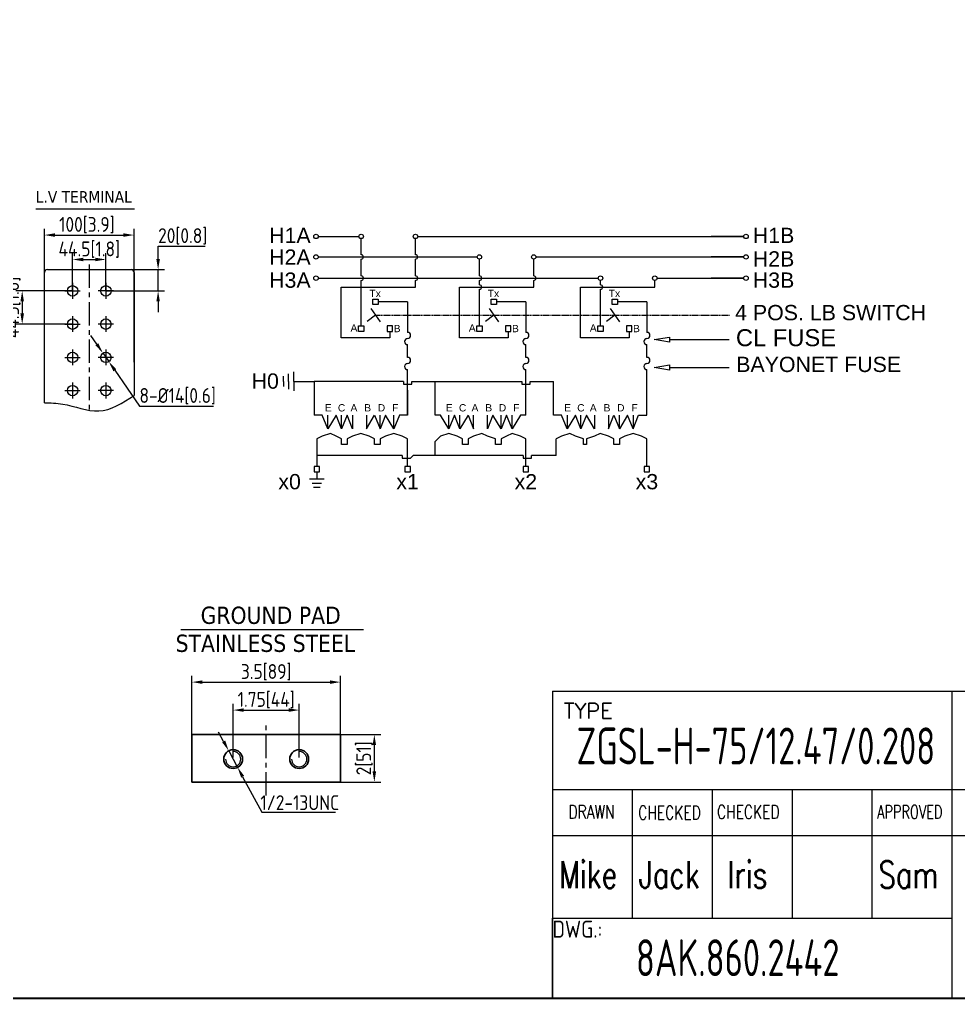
# Model space of a CAD drawing. Header units: millimetres. Extents: x 226184 to 236274, y -181921 to -175474.
# Drawn here: x 229945 to 233262, y -181686 to -178224 of the extents above; entities that cross this region are included whole.
import ezdxf
from ezdxf.enums import TextEntityAlignment as Align

# ---------------------------------------------------------------- set-up
doc = ezdxf.new("R2010")
doc.units = ezdxf.units.MM
doc.header["$LTSCALE"] = 13
for name, pattern in [('CENTER', [50.8, 31.75, -6.35, 6.35, -6.35]), ('CENTERX2', [101.6, 63.5, -12.7, 12.7, -12.7]), ('DASHED', [0.75, 0.5, -0.25]), ('点画线', [18, 12, -2, 2, -2])]:
    doc.linetypes.add(name, pattern=pattern)
doc.layers.get('0').update_dxf_attribs({"color": 1, "linetype": 'CENTER'})
for name, color, linetype in [('1', 4, 'Continuous'), ('2', 3, 'Continuous'), ('4虚线层', 6, 'DASHED')]:
    doc.layers.add(name, color=color, linetype=linetype)
for name, color, linetype, lineweight in [('中心线层', 1, '点画线', 18), ('标注、文本', 3, 'Continuous', 25), ('铁心', 3, 'Continuous', 0)]:
    doc.layers.add(name, color=color, linetype=linetype, lineweight=lineweight)
doc.styles.add('Note Text (ANSI)', font='arial.ttf')
doc.styles.add('pdm', font='gbenor.shx', dxfattribs={"width": 0.8, "bigfont": 'gbhzfs.shx'})
doc.styles.add('ROMANS', font='romans.shx', dxfattribs={"bigfont": 'whgtxt.shx'})
doc.styles.get("Standard").update_dxf_attribs({"font": 'gbenor.shx', "bigfont": 'gbcbig.shx'})
doc.styles.add('Tahoma$001', font='tahoma.ttf', dxfattribs={"height": 2.159784})
doc.dimstyles.new('郁文书', dxfattribs={"dimscale": 15, "dimtxt": 3.5, "dimasz": 2.5, "dimexe": 1.5, "dimexo": 0, "dimgap": 0.5, "dimtad": 1, "dimtoh": 1, "dimtxsty": 'Standard', "dimcen": 2.5, "dimclrd": 3, "dimclre": 3, "dimclrt": 2, "dimadec": 0, "dimazin": 0, "dimtfac": 1, "dimtmove": 0, "dimatfit": 2, "dimfxl": 1, "dimarcsym": 0})

# ---------------------------------------------------------------- blocks, each defined once
blk = doc.blocks.new('*D169')
at = {"layer": '1', "color": 3, "lineweight": -2}
for p, q in [((230032.7, -179459), (230032.7, -178963.1)), ((230070.2, -178985.6), (230312, -178985.6)), ((230349.5, -179435), (230349.5, -178963.1))]:
    blk.add_line(p, q, dxfattribs=at)
at = {"layer": '1', "color": 3}
for points in [[(230070.2, -178979.3), (230070.2, -178991.8), (230032.7, -178985.6)], [(230312, -178979.3), (230312, -178991.8), (230349.5, -178985.6)]]:
    blk.add_solid(points, dxfattribs=at)
at = {"layer": 'Defpoints', "color": 0}
for p in [(230349.5, -178985.6), (230349.5, -179435), (230032.7, -179459)]:
    blk.add_point(p, dxfattribs=at)
at = {"layer": '1', "color": 2, "insert": (230182.8, -178950.7), "char_height": 52.5, "attachment_point": 5}
blk.add_mtext('100[3.9]', dxfattribs=at)
blk = doc.blocks.new('*D170')
at = {"layer": '1', "color": 3, "lineweight": -2}
for p, q in [((230434.6, -179070.1), (230434.6, -179025.1)), ((230434.6, -179025.1), (230600.7, -179025.1)), ((230191.2, -179107.6), (230457.1, -179107.6)), ((230434.6, -179182.9), (230434.6, -179107.6)), ((230249.9, -179182.9), (230457.1, -179182.9)), ((230434.6, -179220.4), (230434.6, -179257.9))]:
    blk.add_line(p, q, dxfattribs=at)
at = {"layer": '1', "color": 3}
for points in [[(230428.3, -179070.1), (230440.8, -179070.1), (230434.6, -179107.6)], [(230428.3, -179220.4), (230440.8, -179220.4), (230434.6, -179182.9)]]:
    blk.add_solid(points, dxfattribs=at)
at = {"layer": 'Defpoints', "color": 0}
for p in [(230191.2, -179107.6), (230434.6, -179107.6), (230249.9, -179182.9)]:
    blk.add_point(p, dxfattribs=at)
at = {"layer": '1', "color": 2, "insert": (230521.4, -178990.3), "char_height": 52.5, "attachment_point": 5}
blk.add_mtext('20[0.8]', dxfattribs=at)
blk = doc.blocks.new('*D171')
at = {"layer": '1', "color": 3, "lineweight": -2}
for p, q in [((230132.5, -179182.9), (230132.5, -179049.5)), ((230249.9, -179182.9), (230249.9, -179049.5)), ((230170, -179072), (230212.4, -179072))]:
    blk.add_line(p, q, dxfattribs=at)
at = {"layer": '1', "color": 3}
for points in [[(230170, -179065.7), (230170, -179078.2), (230132.5, -179072)], [(230212.4, -179065.7), (230212.4, -179078.2), (230249.9, -179072)]]:
    blk.add_solid(points, dxfattribs=at)
at = {"layer": 'Defpoints', "color": 0}
for p in [(230249.9, -179072), (230132.5, -179182.9), (230249.9, -179182.9)]:
    blk.add_point(p, dxfattribs=at)
at = {"layer": '1', "color": 2, "insert": (230191.2, -179037.2), "char_height": 52.5, "attachment_point": 5}
blk.add_mtext('44.5[1.8]', dxfattribs=at)
blk = doc.blocks.new('*D172')
at = {"layer": '1', "color": 3, "lineweight": -2}
for p, q in [((230132.5, -179182.9), (229931.8, -179182.9)), ((229954.3, -179220.4), (229954.3, -179262.8)), ((230132.5, -179300.3), (229931.8, -179300.3))]:
    blk.add_line(p, q, dxfattribs=at)
at = {"layer": '1', "color": 3}
for points in [[(229948.1, -179220.4), (229960.6, -179220.4), (229954.3, -179182.9)], [(229948.1, -179262.8), (229960.6, -179262.8), (229954.3, -179300.3)]]:
    blk.add_solid(points, dxfattribs=at)
at = {"layer": 'Defpoints', "color": 0}
for p in [(230132.5, -179182.9), (229954.3, -179300.3), (230132.5, -179300.3)]:
    blk.add_point(p, dxfattribs=at)
at = {"layer": '1', "color": 2, "insert": (229919.5, -179241.6), "char_height": 52.5, "attachment_point": 5, "rotation": 90}
blk.add_mtext('44.5[1.8]', dxfattribs=at)
blk = doc.blocks.new('*D176')
at = {"layer": '1', "color": 3, "lineweight": -2}
for p, q in [((230218, -179371.4), (230196.7, -179340.6)), ((230239.3, -179402.3), (230260.3, -179432.7)), ((230281.7, -179463.5), (230369.2, -179590.1)), ((230369.2, -179590.1), (230630.4, -179590.1))]:
    blk.add_line(p, q, dxfattribs=at)
at = {"layer": '1', "color": 3}
for points in [[(230223.1, -179367.9), (230212.9, -179375), (230239.3, -179402.3)], [(230286.8, -179460), (230276.5, -179467.1), (230260.3, -179432.7)]]:
    blk.add_solid(points, dxfattribs=at)
at = {"layer": 'Defpoints', "color": 0}
for p in [(230239.3, -179402.3), (230260.3, -179432.7)]:
    blk.add_point(p, dxfattribs=at)
at = {"layer": '1', "color": 2, "insert": (230503.6, -179555.2), "char_height": 52.5, "attachment_point": 5}
blk.add_mtext('8-%%C14[0.6]', dxfattribs=at)
blk = doc.blocks.new('*D301')
at = {"layer": '1', "color": 3, "lineweight": -2}
for p, q in [((231078.9, -180750.6), (231221.1, -180750.6)), ((231198.6, -180788.1), (231198.6, -180881.1)), ((231078.9, -180918.6), (231221.1, -180918.6))]:
    blk.add_line(p, q, dxfattribs=at)
at = {"layer": '1', "color": 3}
for points in [[(231192.4, -180788.1), (231204.9, -180788.1), (231198.6, -180750.6)], [(231192.4, -180881.1), (231204.9, -180881.1), (231198.6, -180918.6)]]:
    blk.add_solid(points, dxfattribs=at)
at = {"layer": 'Defpoints', "color": 0}
for p in [(231078.9, -180750.6), (231078.9, -180918.6), (231198.6, -180918.6)]:
    blk.add_point(p, dxfattribs=at)
at = {"layer": '1', "color": 2, "insert": (231163.8, -180834.6), "char_height": 52.5, "attachment_point": 5, "rotation": 90}
blk.add_mtext('2[51]', dxfattribs=at)
blk = doc.blocks.new('*D302')
at = {"layer": '1', "color": 3, "lineweight": -2}
for p, q in [((230699.8, -180832), (230699.8, -180641.6)), ((230933.1, -180832), (230933.1, -180641.6)), ((230737.3, -180664.1), (230895.6, -180664.1))]:
    blk.add_line(p, q, dxfattribs=at)
at = {"layer": '1', "color": 3}
for points in [[(230737.3, -180657.8), (230737.3, -180670.3), (230699.8, -180664.1)], [(230895.6, -180657.8), (230895.6, -180670.3), (230933.1, -180664.1)]]:
    blk.add_solid(points, dxfattribs=at)
at = {"layer": 'Defpoints', "color": 0}
for p in [(230933.1, -180664.1), (230699.8, -180832), (230933.1, -180832)]:
    blk.add_point(p, dxfattribs=at)
at = {"layer": '1', "color": 2, "insert": (230816.4, -180629.2), "char_height": 52.5, "attachment_point": 5}
blk.add_mtext('1.75[44]', dxfattribs=at)
blk = doc.blocks.new('*D303')
at = {"layer": '1', "color": 3, "lineweight": -2}
for p, q in [((230553.9, -180750.6), (230553.9, -180542.8)), ((231078.9, -180750.6), (231078.9, -180542.8)), ((230591.4, -180565.3), (231041.4, -180565.3))]:
    blk.add_line(p, q, dxfattribs=at)
at = {"layer": '1', "color": 3}
for points in [[(230591.4, -180559.1), (230591.4, -180571.6), (230553.9, -180565.3)], [(231041.4, -180559.1), (231041.4, -180571.6), (231078.9, -180565.3)]]:
    blk.add_solid(points, dxfattribs=at)
at = {"layer": 'Defpoints', "color": 0}
for p in [(231078.9, -180565.3), (230553.9, -180750.6), (231078.9, -180750.6)]:
    blk.add_point(p, dxfattribs=at)
at = {"layer": '1', "color": 2, "insert": (230816.4, -180530.5), "char_height": 52.5, "attachment_point": 5}
blk.add_mtext('3.5[89]', dxfattribs=at)
blk = doc.blocks.new('*D304')
at = {"layer": '1', "color": 3, "lineweight": -2}
for p, q in [((230666.2, -180774.9), (230648.5, -180741.8)), ((230684, -180807.9), (230715.5, -180866.6)), ((230733.3, -180899.7), (230800.7, -181025.1)), ((230800.7, -181025.1), (231061.9, -181025.1))]:
    blk.add_line(p, q, dxfattribs=at)
at = {"layer": '1', "color": 3}
for points in [[(230671.7, -180771.9), (230660.7, -180777.8), (230684, -180807.9)], [(230738.8, -180896.7), (230727.8, -180902.6), (230715.5, -180866.6)]]:
    blk.add_solid(points, dxfattribs=at)
at = {"layer": 'Defpoints', "color": 0}
for p in [(230684, -180807.9), (230715.5, -180866.6)]:
    blk.add_point(p, dxfattribs=at)
at = {"layer": '1', "color": 2, "insert": (230935.1, -180991.3), "char_height": 52.5, "attachment_point": 5}
blk.add_mtext('1/2-13UNC', dxfattribs=at)

msp = doc.modelspace()

# ---------------------------------------------------------------- linework, layer by layer
at = {"layer": '1', "color": 1, "linetype": 'CENTERX2', "lineweight": -3, "ltscale": 0.1}
for p, q in [((230191.198, -179090.1), (230191.104, -179604.905)), ((230816.436, -180966.068), (230816.436, -180704.865))]:
    msp.add_line(p, q, dxfattribs=at)
at = {"layer": '1'}
for p, q in [((230032.685, -179578.515), (230032.685, -179118.186)), ((230043.245, -179107.626), (230338.925, -179107.626)), ((230349.485, -179118.186), (230349.458, -179552.483))]:
    msp.add_line(p, q, dxfattribs=at)
at = {"layer": '1', "const_width": 7.598}
msp.add_lwpolyline([(226748.469, -181682.674), (235084.11, -181682.674), (235084.11, -175691.431), (226748.469, -175691.431), (226748.469, -181682.674)], dxfattribs=at)
at = {"layer": '1'}
for centre in [(230132.456, -179182.866), (230249.912, -179182.884), (230132.456, -179300.346), (230249.875, -179300.364), (230132.419, -179417.826), (230249.838, -179417.844), (230132.382, -179535.306), (230249.802, -179535.324)]:
    msp.add_circle(centre, 18.48, dxfattribs=at)
for centre, start, end in [((230043.245, -179118.186), 90, 180), ((230338.925, -179118.186), 0, 90)]:
    msp.add_arc(centre, 10.56, start, end, dxfattribs=at)
at = {"layer": '2', "linetype": 'Continuous'}
for p, q in [((231000.328, -178990.529), (231144.222, -178990.529)), ((231351.763, -178990.529), (232388.55, -178990.529)), ((232388.55, -178990.529), (232503.975, -178990.529)), ((232503.975, -178990.529), (232388.55, -178990.529)), ((231000.328, -179062.91), (231171.054, -179062.91)), ((231171.054, -179062.91), (231562.182, -179062.91)), ((231769.723, -179062.91), (232388.55, -179062.91)), ((232388.55, -179062.91), (232503.975, -179062.91)), ((232503.975, -179062.91), (232388.55, -179062.91)), ((231000.328, -179137.893), (231171.054, -179137.893)), ((231171.054, -179137.893), (231989.862, -179137.893)), ((232197.403, -179137.893), (232388.55, -179137.893)), ((232388.55, -179137.893), (232503.975, -179137.893)), ((232503.975, -179137.893), (232388.55, -179137.893)), ((231301.577, -179502.76), (231301.577, -179512.48)), ((231301.577, -179512.48), (231330.737, -179512.48)), ((231330.737, -179512.48), (231330.737, -179502.76)), ((231413.357, -179621.684), (231413.357, -179502.76)), ((231719.537, -179502.76), (231719.537, -179512.48)), ((231719.537, -179512.48), (231748.697, -179512.48)), ((231748.697, -179512.48), (231748.697, -179502.76)), ((231831.317, -179621.684), (231831.317, -179502.76))]:
    msp.add_line(p, q, dxfattribs=at)
at = {"layer": '2'}
for p, q in [((231316.157, -179221.863), (231316.157, -179329.623)), ((231734.117, -179221.863), (231734.117, -179329.623)), ((232161.797, -179221.863), (232161.797, -179329.623)), ((231301.577, -179502.76), (230985.677, -179502.76)), ((231330.737, -179502.76), (231719.537, -179502.76)), ((231748.697, -179502.76), (231831.317, -179502.76)), ((231828, -180597.304), (231828, -181682.674)), ((231828, -180944.622), (235084.11, -180944.622)), ((232110.196, -180944.622), (232110.196, -181399.777)), ((232392.393, -180944.622), (232392.393, -181399.777)), ((232674.589, -180944.622), (232674.589, -181399.777)), ((232956.785, -180944.622), (232956.785, -181399.777)), ((231828, -181107.428), (233238.981, -181107.428)), ((233238.981, -181107.428), (235084.11, -181107.428)), ((231828, -181399.777), (233238.981, -181399.777)), ((231828, -181681.973), (231828, -181399.777))]:
    msp.add_line(p, q, dxfattribs=at)
at = {"layer": '2', "color": 3}
for p, q in [((232241.099, -179355.156), (232452.103, -179355.156)), ((232241.099, -179453.718), (232452.103, -179453.718))]:
    msp.add_line(p, q, dxfattribs=at)
at = {"layer": '2', "linetype": 'Continuous'}
for points in [[(231152.042, -179055.091), (231152.042, -178998.348)], [(231152.042, -179130.073), (231152.042, -179070.73)], [(231570.002, -179130.073), (231570.002, -179070.73)], [(231152.042, -179306.468), (231152.042, -179145.712)], [(231570.002, -179161.634), (231570.002, -179145.712)], [(231997.682, -179161.634), (231997.682, -179145.712)], [(231570.002, -179306.468), (231570.002, -179177.273)], [(231997.682, -179306.468), (231997.682, -179177.273)], [(231193.037, -179221.863), (231193.037, -179212.143), (231202.757, -179212.143), (231212.477, -179212.143), (231212.477, -179221.863), (231212.477, -179231.583), (231202.757, -179231.583), (231193.037, -179231.583), (231193.037, -179221.863)], [(231610.997, -179221.863), (231610.997, -179212.143), (231620.717, -179212.143), (231630.437, -179212.143), (231630.437, -179221.863), (231630.437, -179231.583), (231620.717, -179231.583), (231610.997, -179231.583), (231610.997, -179221.863)], [(232038.677, -179221.863), (232038.677, -179212.143), (232048.397, -179212.143), (232058.117, -179212.143), (232058.117, -179221.863), (232058.117, -179231.583), (232048.397, -179231.583), (232038.677, -179231.583), (232038.677, -179221.863)], [(231142.322, -179316.188), (231142.322, -179306.468), (231152.042, -179306.468), (231161.762, -179306.468), (231161.762, -179316.188), (231161.762, -179325.908), (231152.042, -179325.908), (231142.322, -179325.908), (231142.322, -179316.188)], [(231263.192, -179316.188), (231263.192, -179306.468), (231253.472, -179306.468), (231243.752, -179306.468), (231243.752, -179316.188), (231243.752, -179325.908), (231253.472, -179325.908), (231263.192, -179325.908), (231263.192, -179316.188)], [(231560.282, -179316.188), (231560.282, -179306.468), (231570.002, -179306.468), (231579.722, -179306.468), (231579.722, -179316.188), (231579.722, -179325.908), (231570.002, -179325.908), (231560.282, -179325.908), (231560.282, -179316.188)], [(231681.152, -179316.188), (231681.152, -179306.468), (231671.432, -179306.468), (231661.712, -179306.468), (231661.712, -179316.188), (231661.712, -179325.908), (231671.432, -179325.908), (231681.152, -179325.908), (231681.152, -179316.188)], [(231987.962, -179316.188), (231987.962, -179306.468), (231997.682, -179306.468), (232007.402, -179306.468), (232007.402, -179316.188), (232007.402, -179325.908), (231997.682, -179325.908), (231987.962, -179325.908), (231987.962, -179316.188)], [(232108.832, -179316.188), (232108.832, -179306.468), (232099.112, -179306.468), (232089.392, -179306.468), (232089.392, -179316.188), (232089.392, -179325.908), (232099.112, -179325.908), (232108.832, -179325.908), (232108.832, -179316.188)], [(231316.157, -179621.684), (231316.157, -179460.948)], [(231734.117, -179621.684), (231734.117, -179460.948)], [(232161.797, -179621.684), (232161.797, -179460.948)], [(230914.225, -179502.76), (230985.677, -179502.76)], [(230985.677, -179502.76), (230985.677, -179621.684)], [(231316.157, -179621.684), (231316.157, -179534.204), (231316.157, -179621.684)], [(231082.877, -179670.284), (231063.437, -179621.684), (231034.277, -179670.284), (231014.837, -179621.684), (230985.677, -179621.684)], [(231034.277, -179670.284), (231034.277, -179621.684)], [(231121.757, -179621.684), (231121.757, -179670.284), (231102.317, -179621.684), (231082.877, -179670.284), (231082.877, -179621.684)], [(231170.357, -179621.684), (231170.357, -179670.284), (231199.517, -179621.684), (231218.957, -179670.284), (231218.957, -179621.684)], [(231238.397, -179621.684), (231218.957, -179670.284)], [(231267.557, -179670.284), (231238.397, -179621.684)], [(231316.157, -179621.684), (231286.997, -179621.684), (231267.557, -179670.284), (231267.557, -179621.684)], [(231461.957, -179670.284), (231432.797, -179621.684), (231413.357, -179621.684)], [(231529.997, -179621.684), (231500.837, -179670.284), (231481.397, -179621.684), (231461.957, -179670.284), (231461.957, -179621.684)], [(231500.837, -179670.284), (231500.837, -179621.684)], [(231529.997, -179621.684), (231549.437, -179670.284)], [(231549.437, -179670.284), (231549.437, -179621.684)], [(231734.117, -179621.684), (231714.677, -179621.684), (231685.517, -179670.284), (231666.077, -179621.684), (231646.637, -179670.284), (231617.477, -179621.684), (231598.037, -179670.284), (231598.037, -179621.684)], [(231646.637, -179670.284), (231646.637, -179621.684)], [(231685.517, -179670.284), (231685.517, -179621.684)], [(231879.917, -179621.684), (231879.917, -179670.284), (231860.477, -179621.684), (231831.317, -179621.684)], [(231977.117, -179621.684), (231977.117, -179670.284), (231947.957, -179621.684), (231928.517, -179670.284), (231909.077, -179621.684), (231879.917, -179670.284)], [(231928.517, -179670.284), (231928.517, -179621.684)], [(232025.717, -179621.684), (232025.717, -179670.284), (232045.157, -179621.684), (232064.597, -179670.284), (232064.597, -179621.684)], [(232093.757, -179621.684), (232064.597, -179670.284)], [(232113.197, -179621.684), (232113.197, -179670.284), (232093.757, -179621.684)], [(232113.197, -179670.284), (232132.637, -179621.684), (232161.797, -179621.684)], [(231082.877, -179705.803), (231063.437, -179696.083), (231043.997, -179686.363), (231014.837, -179696.083), (230995.397, -179705.803)], [(231199.517, -179705.803), (231180.077, -179696.083), (231150.917, -179686.363), (231121.757, -179696.083), (231102.317, -179705.803)], [(231316.157, -179705.803), (231296.717, -179696.083), (231267.557, -179686.363), (231238.397, -179696.083), (231218.957, -179705.803)], [(231510.557, -179705.803), (231491.117, -179696.083), (231461.957, -179686.363), (231432.797, -179696.083), (231413.357, -179715.523)], [(231627.197, -179705.803), (231598.037, -179696.083), (231578.597, -179686.363), (231549.437, -179696.083), (231529.997, -179705.803)], [(231734.117, -179705.803), (231714.677, -179696.083), (231685.517, -179686.363), (231666.077, -179696.083), (231646.637, -179705.803)], [(231938.237, -179705.803), (231909.077, -179696.083), (231889.637, -179686.363), (231860.477, -179696.083), (231841.037, -179705.803)], [(232045.157, -179705.803), (232025.717, -179696.083), (231996.557, -179686.363), (231977.117, -179696.083), (231947.957, -179705.803)], [(232161.797, -179705.803), (232142.357, -179696.083), (232113.197, -179686.363), (232084.037, -179696.083), (232064.597, -179705.803)], [(230995.397, -179705.803), (230995.397, -179803.003)], [(231082.877, -179725.243), (231082.877, -179705.803)], [(231102.317, -179705.803), (231102.317, -179725.243)], [(231199.517, -179725.243), (231199.517, -179705.803)], [(231218.957, -179705.803), (231218.957, -179725.243)], [(231316.157, -179803.003), (231316.157, -179705.803)], [(231413.357, -179764.123), (231413.357, -179715.523)], [(231510.557, -179725.243), (231510.557, -179705.803)], [(231529.997, -179705.803), (231529.997, -179725.243)], [(231627.197, -179725.243), (231627.197, -179705.803)], [(231646.637, -179705.803), (231646.637, -179725.243)], [(231734.117, -179803.003), (231734.117, -179705.803)], [(231734.117, -179705.803), (231734.117, -179705.803)], [(231841.037, -179764.123), (231841.037, -179705.803)], [(231938.237, -179725.243), (231938.237, -179705.803)], [(231947.957, -179705.803), (231947.957, -179725.243)], [(232045.157, -179725.243), (232045.157, -179705.803)], [(232064.597, -179705.803), (232064.597, -179725.243)], [(232161.797, -179803.003), (232161.797, -179705.803)], [(232161.797, -179705.803), (232161.797, -179705.803)], [(231102.317, -179725.243), (231082.877, -179725.243)], [(231218.957, -179725.243), (231199.517, -179725.243)], [(231529.997, -179725.243), (231510.557, -179725.243)], [(231646.637, -179725.243), (231627.197, -179725.243)], [(231947.957, -179725.243), (231938.237, -179725.243)], [(232064.597, -179725.243), (232045.157, -179725.243)], [(231296.717, -179764.123), (230995.397, -179764.123)], [(231296.717, -179764.123), (231296.717, -179773.843), (231316.157, -179773.843), (231325.877, -179773.843), (231335.597, -179764.123)], [(231724.397, -179764.123), (231335.597, -179764.123)], [(231724.397, -179764.123), (231724.397, -179773.843), (231734.117, -179773.843), (231753.557, -179773.843), (231753.557, -179764.123)], [(231841.037, -179764.123), (231753.557, -179764.123)], [(231005.117, -179812.723), (231005.117, -179803.003), (230995.397, -179803.003), (230985.677, -179803.003), (230985.677, -179812.723), (230985.677, -179822.443), (230995.397, -179822.443), (231005.117, -179822.443), (231005.117, -179812.723)], [(231325.877, -179812.723), (231325.877, -179803.003), (231316.157, -179803.003), (231306.437, -179803.003), (231306.437, -179812.723), (231306.437, -179822.443), (231316.157, -179822.443), (231325.877, -179822.443), (231325.877, -179812.723)], [(231743.837, -179812.723), (231743.837, -179803.003), (231734.117, -179803.003), (231724.397, -179803.003), (231724.397, -179812.723), (231724.397, -179822.443), (231734.117, -179822.443), (231743.837, -179822.443), (231743.837, -179812.723)], [(232171.517, -179812.723), (232171.517, -179803.003), (232161.797, -179803.003), (232152.077, -179803.003), (232152.077, -179812.723), (232152.077, -179822.443), (232161.797, -179822.443), (232171.517, -179822.443), (232171.517, -179812.723)]]:
    msp.add_lwpolyline(points, dxfattribs=at)
at = {"layer": '2'}
for centre, start, end in [((231316.157, -179340.423), 270, 90), ((231734.117, -179340.423), 270, 90), ((232161.797, -179340.423), 270, 90), ((231316.157, -179362.023), 90, 270), ((231734.117, -179362.023), 90, 270), ((232161.797, -179362.023), 90, 270), ((231316.157, -179450.148), 90, 270), ((231316.157, -179428.548), 270, 90), ((231734.117, -179450.148), 90, 270), ((231734.117, -179428.548), 270, 90), ((232161.797, -179450.148), 90, 270), ((232161.797, -179428.548), 270, 90)]:
    msp.add_arc(centre, 10.8, start, end, dxfattribs=at)
at = {"layer": '4虚线层', "ltscale": 0.5}
msp.add_line((231202.757, -179269.026), (232455.313, -179269.026), dxfattribs=at)
at = {"layer": '中心线层'}
for p, q in [((230132.456, -179154.497), (230132.456, -179210.528)), ((230249.921, -179154.515), (230249.903, -179210.547)), ((230105.176, -179182.866), (230159.735, -179182.866)), ((230277.191, -179182.892), (230222.633, -179182.875)), ((230105.176, -179300.346), (230159.735, -179300.346)), ((230132.456, -179271.977), (230132.456, -179328.008)), ((230277.154, -179300.372), (230222.596, -179300.355)), ((230249.884, -179271.995), (230249.867, -179328.027)), ((230132.419, -179389.457), (230132.419, -179445.488)), ((230249.847, -179389.475), (230249.83, -179445.507)), ((230105.139, -179417.826), (230159.698, -179417.826)), ((230277.118, -179417.852), (230222.559, -179417.835)), ((230132.382, -179506.937), (230132.382, -179562.968)), ((230249.811, -179506.955), (230249.793, -179562.987)), ((230105.103, -179535.306), (230159.661, -179535.306)), ((230277.081, -179535.332), (230222.522, -179535.315))]:
    msp.add_line(p, q, dxfattribs=at)
at = {"layer": '标注、文本'}
for p, q in [((231343.943, -179055.091), (231343.943, -178998.348)), ((231343.943, -179130.073), (231343.943, -179070.73)), ((231761.903, -179130.073), (231761.903, -179070.73)), ((231343.943, -179169.453), (231343.943, -179145.712)), ((231761.903, -179169.453), (231761.903, -179145.712)), ((232189.583, -179169.453), (232189.583, -179145.712)), ((231081.749, -179349.139), (231081.749, -179169.453)), ((231081.749, -179169.453), (231343.943, -179169.453)), ((231499.709, -179349.139), (231499.709, -179169.453)), ((231499.709, -179169.453), (231761.903, -179169.453)), ((231927.389, -179349.139), (231927.389, -179169.453)), ((231927.389, -179169.453), (232189.583, -179169.453)), ((231316.157, -179221.863), (231212.477, -179221.863)), ((231734.117, -179221.863), (231630.437, -179221.863)), ((232161.797, -179221.863), (232058.117, -179221.863)), ((231202.757, -179269.026), (231173.073, -179291.209)), ((231185.914, -179245.64), (231219.6, -179292.411)), ((231620.717, -179269.026), (231591.033, -179291.209)), ((231603.874, -179245.64), (231637.56, -179292.411)), ((232048.397, -179269.026), (232018.713, -179291.209)), ((232031.554, -179245.64), (232065.24, -179292.411)), ((231253.472, -179325.908), (231253.472, -179349.139)), ((231671.432, -179325.908), (231671.432, -179349.139)), ((232099.112, -179325.908), (232099.112, -179349.139)), ((231253.472, -179349.139), (231081.749, -179349.139)), ((231671.432, -179349.139), (231499.709, -179349.139)), ((232099.112, -179349.139), (231927.389, -179349.139)), ((232187.099, -179355.156), (232241.099, -179346.156)), ((232241.099, -179364.156), (232187.099, -179355.156)), ((232241.099, -179346.156), (232241.099, -179364.156)), ((232187.099, -179453.718), (232241.099, -179444.718)), ((232241.099, -179444.718), (232241.099, -179462.718)), ((230895.879, -179502.76), (230895.879, -179475.741)), ((230914.225, -179502.76), (230914.225, -179469.201)), ((232241.099, -179462.718), (232187.099, -179453.718)), ((230877.532, -179502.76), (230877.532, -179484.403)), ((230877.532, -179502.76), (230877.532, -179521.118)), ((230895.879, -179502.76), (230895.879, -179529.78)), ((230914.225, -179502.76), (230914.225, -179536.32)), ((230995.397, -179822.443), (230995.397, -179848.112)), ((231021.4, -179848.112), (230969.394, -179848.112)), ((231012.238, -179862.938), (230978.556, -179862.938)), ((231007.669, -179877.502), (230983.125, -179877.502))]:
    msp.add_line(p, q, dxfattribs=at)
at = {"layer": '标注、文本', "ltscale": 0.865887}
for p, q in [((231316.157, -179417.748), (231316.157, -179372.823)), ((231734.117, -179417.748), (231734.117, -179372.823)), ((232161.797, -179417.748), (232161.797, -179372.823))]:
    msp.add_line(p, q, dxfattribs=at)
at = {"layer": '标注、文本', "color": 4, "lineweight": 30}
for p, q in [((230553.936, -180918.636), (230553.936, -180750.636)), ((230553.936, -180750.636), (231078.936, -180750.636)), ((231078.936, -180750.636), (231078.936, -180918.636)), ((231078.936, -180918.636), (230553.936, -180918.636))]:
    msp.add_line(p, q, dxfattribs=at)
at = {"layer": '标注、文本'}
for centre in [(230992.509, -178990.529), (231152.042, -178990.529), (231343.943, -178990.529), (232511.795, -178990.529), (230992.509, -179062.91), (231570.002, -179062.91), (231761.903, -179062.91), (232511.795, -179062.91), (230992.509, -179137.893), (231997.682, -179137.893), (232189.583, -179137.893), (232511.795, -179137.893)]:
    msp.add_circle(centre, 7.82, dxfattribs=at)
at = {"layer": '标注、文本', "color": 4, "lineweight": 30}
for centre in [(230699.755, -180837.261), (230933.117, -180837.261)]:
    msp.add_circle(centre, 33.337, dxfattribs=at)
at = {"layer": '标注、文本'}
for centre, radius, start in [((231152.042, -179062.91), 7.82, 270), ((231343.943, -179062.91), 7.82, 270), ((231152.042, -179137.893), 7.82, 270), ((231343.943, -179137.893), 7.82, 270), ((231570.002, -179137.893), 7.82, 270), ((231761.903, -179137.893), 7.82, 270), ((231570.002, -179169.453), 7.82, 270), ((231997.682, -179169.453), 7.82, 270), ((230699.755, -180837.261), 26.974, 180), ((230933.117, -180837.261), 26.974, 180)]:
    msp.add_arc(centre, radius, start, 90, dxfattribs=at)
msp.add_open_spline([(230032.685, -179578.515), (230054.233, -179578.825), (230119.01, -179579.759), (230229.078, -179630.184), (230308.735, -179578.768), (230349.485, -179552.466)], degree=3, knots=[0, 0, 0, 0, 73.60943979, 221.28127785, 375.94621417, 375.94621417, 375.94621417, 375.94621417], dxfattribs=at)
at = {"layer": '铁心'}
for p, q in [((230350.772, -178894.414), (230002.44, -178894.414)), ((230515.321, -180379.296), (231159.957, -180379.296)), ((231828, -180597.304), (235084.11, -180597.304)), ((233238.981, -180597.304), (233238.981, -181682.674))]:
    msp.add_line(p, q, dxfattribs=at)

# ---------------------------------------------------------------- texts
at = {"linetype": 'ByBlock', "lineweight": 30, "style": 'pdm'}
msp.add_text('DWG.:', height=60, dxfattribs=at).set_placement((231828, -181468.334))
at = {"layer": '1', "color": 4, "width": 0.8}
for s, p in [('ZGSL-H-75/12.47/0.208', (231913.124, -180856.039)), ('8AK.860.2442', (232123.026, -181604.338))]:
    msp.add_text(s, height=130.2444, dxfattribs=at).set_placement(p)
at = {"layer": '2', "style": 'Note Text (ANSI)'}
for s, p in [('H1A', (230973.628, -179013.784)), ('H2A', (230973.628, -179090.557)), ('H3A', (230973.628, -179171.898)), ('H0', (230861.322, -179528.456))]:
    msp.add_text(s, height=54, dxfattribs=at).set_placement(p, align=Align.RIGHT)
at = {"layer": '2', "linetype": 'Continuous', "style": 'Note Text (ANSI)'}
for s, height, p in [('H1B', 54, (232682.701, -179013.784)), ('H2B', 54, (232682.701, -179096.805)), ('H3B', 54, (232682.701, -179171.898)), ('CL FUSE', 60, (232830.201, -179378.297)), ('BAYONET FUSE', 54, (233059.959, -179469.563))]:
    msp.add_text(s, height=height, dxfattribs=at).set_placement(p, align=Align.RIGHT)
at = {"layer": '2', "style": 'Note Text (ANSI)'}
for s, height, p in [('Tx', 25.92, (231201.556, -179191.904)), ('Tx', 25.92, (231619.516, -179191.904)), ('Tx', 25.92, (232047.196, -179191.904)), ('A', 25.92, (231126.553, -179314.011)), ('B', 25.92, (231279.186, -179315.926)), ('A', 25.92, (231544.513, -179314.011)), ('B', 25.92, (231697.146, -179315.926)), ('A', 25.92, (231972.193, -179314.011)), ('B', 25.92, (232124.826, -179315.926)), ('E', 25.92, (231035.868, -179595.764)), ('C', 25.92, (231082.877, -179596.006)), ('A', 25.92, (231126.529, -179596.006)), ('B', 25.92, (231175.202, -179596.006)), ('D', 25.92, (231223.802, -179596.006)), ('F', 25.92, (231272.402, -179596.006)), ('E', 25.92, (231463.548, -179595.764)), ('C', 25.92, (231510.557, -179596.006)), ('A', 25.92, (231554.209, -179596.006)), ('B', 25.92, (231602.882, -179596.006)), ('D', 25.92, (231651.482, -179596.006)), ('F', 25.92, (231700.082, -179596.006)), ('E', 25.92, (231881.508, -179595.764)), ('C', 25.92, (231928.517, -179596.006)), ('A', 25.92, (231972.169, -179596.006)), ('B', 25.92, (232020.842, -179596.006)), ('D', 25.92, (232069.442, -179596.006)), ('F', 25.92, (232118.042, -179596.006)), ('x0', 54, (230899.221, -179857.003)), ('x1', 54, (231316.157, -179857.003)), ('x2', 54, (231734.117, -179857.003)), ('x3', 54, (232161.797, -179857.003))]:
    msp.add_text(s, height=height, dxfattribs=at).set_placement(p, align=Align.MIDDLE)
at = {"layer": '2', "style": 'ROMANS'}
msp.add_text('TYPE', height=54.2685, dxfattribs=at).set_placement((231868.627, -180694.356))
for s, height, width, p in [('DRAWN', 47.7563, 0.75, (231884.56, -181047.769)), ('CHECKED', 47.7563, 0.75, (232409.299, -181047.768)), ('APPROVED', 47.7563, 0.7, (232975.111, -181047.768)), ('CHECKED', 47.7563, 0.75, (232130.955, -181050.795)), ('Mike', 95.5126, 0.75, (231851.168, -181293.179)), ('Jack', 95.5126, 0.75, (232133.365, -181293.179)), ('lris', 95.5126, 0.75, (232446.097, -181293.179)), ('Sam', 95.5126, 0.75, (232979.953, -181293.179))]:
    msp.add_text(s, height=height, dxfattribs=dict(at, width=width)).set_placement(p)
at = {"layer": '2', "linetype": 'Continuous', "insert": (232473.34, -179232.623), "char_height": 54, "width": 19116.13233, "attachment_point": 1, "style": 'Note Text (ANSI)'}
msp.add_mtext('4 POS. LB SWITCH', dxfattribs=at)
at = {"layer": '铁心', "style": 'Tahoma$001'}
for s, height, p in [('L.V TERMINAL', 41.32206, (230002.317, -178871.452)), ('GROUND PAD  ', 60.99226, (230584.761, -180359.549)), ('STAINLESS STEEL ', 60.99226, (230496.557, -180458.511))]:
    msp.add_text(s, height=height, dxfattribs=at).set_placement(p)

# ---------------------------------------------------------------- dimensions: what is measured, and where the dimension line sits
at = {"layer": '1'}
for base, p1, p2, text, picture, middle in [((230349.485, -178985.555), (230032.685, -179459.029), (230349.485, -179434.986), '100[3.9]', '*D169', (230182.784, -178985.555)), ((230249.912, -179071.999), (230132.456, -179182.866), (230249.912, -179182.884), '44.5[1.8]', '*D171', (230191.184, -179071.999))]:
    dim = msp.add_linear_dim(base=base, p1=p1, p2=p2, text=text, dimstyle='郁文书', override={"dimarcsym": 1}, dxfattribs=at)
    dim.commit()
    dim.dimension.update_dxf_attribs({"geometry": picture, "text_midpoint": middle, "dimtype": 160})
for base, p1, p2, angle, text, picture, middle in [((230434.588, -179107.626), (230249.941, -179182.866), (230191.201, -179107.626), 90, '20[0.8]', '*D170', (230521.393, -179025.126)), ((229954.304, -179300.346), (230132.456, -179182.866), (230132.456, -179300.346), 270, '44.5[1.8]', '*D172', (229954.304, -179241.606)), ((231198.613, -180918.636), (231078.936, -180750.636), (231078.936, -180918.636), 90, '2[51]', '*D301', (231198.613, -180834.636))]:
    dim = msp.add_linear_dim(base=base, p1=p1, p2=p2, angle=angle, text=text, dimstyle='郁文书', override={"dimarcsym": 1}, dxfattribs=at)
    dim.commit()
    dim.dimension.update_dxf_attribs({"geometry": picture, "text_midpoint": middle, "dimtype": 160})
for p1, p2, text, picture, middle in [((230239.327, -179402.292), (230260.35, -179432.69), '8-%%C14[0.6]', '*D176', (230503.557, -179590.059)), ((230683.974, -180807.895), (230715.535, -180866.626), '1/2-13UNC', '*D304', (230935.072, -181025.098))]:
    dim = msp.add_diameter_dim_2p(p1=p1, p2=p2, text=text, dimstyle='郁文书', override={"dimarcsym": 1}, dxfattribs=at)
    dim.commit()
    dim.dimension.update_dxf_attribs({"geometry": picture, "text_midpoint": middle, "dimtype": 163})
for base, p1, p2, text, picture, middle in [((231078.936, -180565.305), (230553.936, -180750.636), (231078.936, -180750.636), '3.5[89]', '*D303', (230816.436, -180530.461)), ((230933.117, -180664.08), (230699.755, -180832.011), (230933.117, -180832.011), '1.75[44]', '*D302', (230816.436, -180629.236))]:
    dim = msp.add_linear_dim(base=base, p1=p1, p2=p2, text=text, dimstyle='郁文书', override={"dimarcsym": 1}, dxfattribs=at)
    dim.commit()
    dim.dimension.update_dxf_attribs({"geometry": picture, "text_midpoint": middle})

doc.saveas('drawing.dxf')
